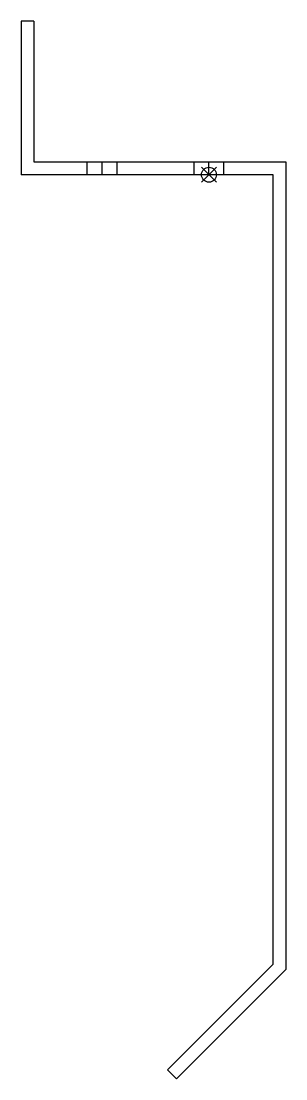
# Model space of a CAD drawing. Extents: x 428 to 490, y 705 to 953.
import ezdxf

# ---------------------------------------------------------------- set-up
doc = ezdxf.new("R2010")
doc.units = 0
doc.header["$MEASUREMENT"] = 0
doc.layers.get('0').update_dxf_attribs({"linetype": 'CONTINUOUS'})
doc.layers.add('$PARTREF_BOM', color=7, linetype='CONTINUOUS')
doc.styles.get("Standard").update_dxf_attribs({"font": 'txt.shx', "bigfont": 'chineset.shx'})

# ---------------------------------------------------------------- blocks, each defined once
blk = doc.blocks.new('PARTREF')
at = {"layer": '$PARTREF_BOM', "color": 2}
for p, q in [((-1.75, -1.75), (1.75, 1.75)), ((-1.75, 1.75), (1.75, -1.75))]:
    blk.add_line(p, q, dxfattribs=at)
blk.add_circle((0, 0), 1.75, dxfattribs=at)
at = {"layer": '$PARTREF_BOM', "color": 2, "flags": 1}
for tag, p in [('TAG5', (-16.09, -4.95)), ('TAG15', (5.59, -4.74)), ('TAG10', (-5.65, -5)), ('TAG4', (-16.09, -8.95)), ('TAG9', (-5.65, -9)), ('TAG14', (5.59, -8.74)), ('TAG3', (-16.09, -12.95)), ('TAG8', (-5.65, -13)), ('TAG13', (5.59, -12.74)), ('TAG2', (-16.09, -16.95)), ('TAG7', (-5.65, -17)), ('TAG12', (5.59, -16.74)), ('TAG1', (-16.09, -20.95)), ('TAG6', (-5.65, -21)), ('TAG11', (5.59, -20.74))]:
    blk.add_attdef(tag, p, '', height=2.5, dxfattribs=at)

msp = doc.modelspace()

# ---------------------------------------------------------------- linework, layer by layer
at = {"color": 7, "linetype": 'CONTINUOUS'}
for p, q in [((431.14, 952.65), (428.14, 952.65)), ((428.14, 952.65), (428.14, 916.65)), ((431.14, 952.65), (431.14, 919.65)), ((431.14, 919.65), (490.14, 919.65)), ((443.64, 916.65), (443.64, 919.65)), ((447.14, 916.65), (447.14, 919.65)), ((450.64, 916.65), (450.64, 919.65)), ((468.64, 916.65), (468.64, 919.65)), ((472.14, 916.65), (472.14, 919.65)), ((475.64, 916.65), (475.64, 919.65)), ((490.14, 919.65), (490.14, 730.4)), ((487.14, 916.65), (428.14, 916.65)), ((487.14, 731.65), (487.14, 916.65)), ((487.14, 731.65), (462.39, 706.9)), ((464.52, 704.78), (490.14, 730.4)), ((462.39, 706.9), (464.52, 704.78))]:
    msp.add_line(p, q, dxfattribs=at)

# ---------------------------------------------------------------- block references
at = {"color": 7}
msp.add_blockref('PARTREF', (472.14, 916.65), dxfattribs=at)

doc.saveas('drawing.dxf')
